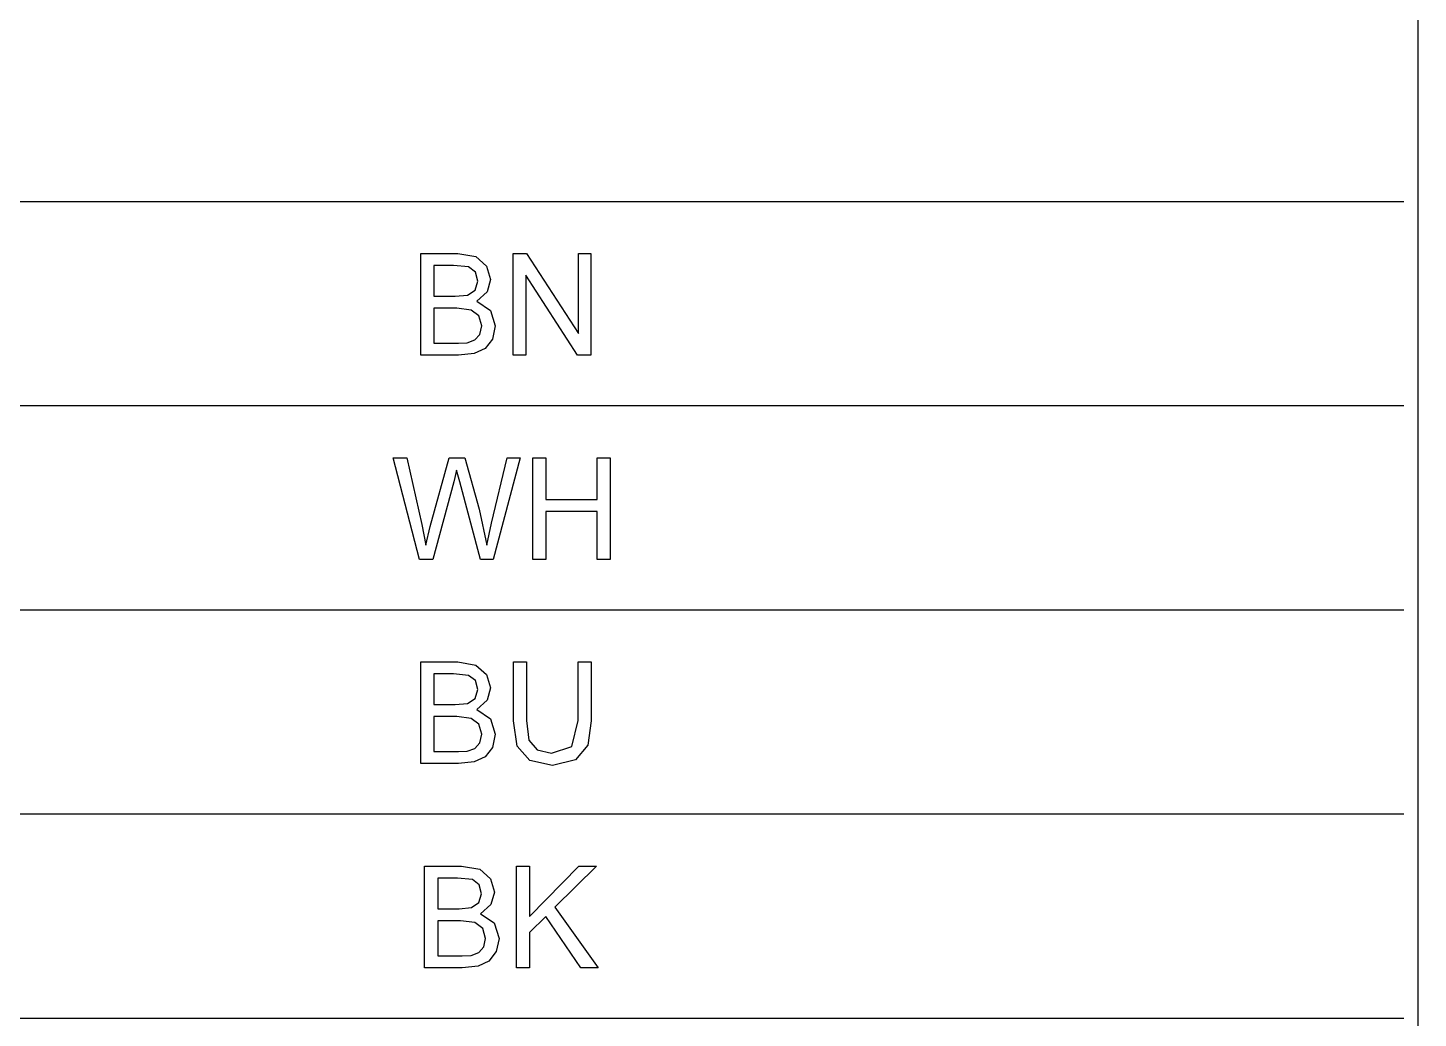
# Model space of a CAD drawing. Extents: x 22 to 299, y 7 to 289.
# Drawn here: x 174.39 to 202, y 105.1 to 124.77 of the extents above; entities that cross this region are included whole.
import ezdxf

# ---------------------------------------------------------------- set-up
doc = ezdxf.new("R2010")
doc.units = 0

msp = doc.modelspace()

# ---------------------------------------------------------------- linework, layer by layer
at = {"layer": '1'}
for p, q in [((201.999757, 15.430113), (201.999757, 276.499204)), ((165.884, 121.324), (201.71309, 121.324)), ((165.884, 117.269), (201.71309, 117.269)), ((165.884, 113.214), (201.71309, 113.214)), ((165.884, 109.16), (201.71309, 109.16)), ((165.884, 105.105), (201.71309, 105.105))]:
    msp.add_line(p, q, dxfattribs=at)
at = {"layer": 'Layer 1'}
for p, q in [((182.197504, 118.269), (182.197504, 120.289202)), ((182.197504, 120.289202), (182.932686, 120.289202)), ((182.932686, 120.289202), (183.292257, 120.22719)), ((183.292257, 120.22719), (183.504791, 120.038399)), ((184.03147, 118.269), (184.03147, 120.289202)), ((184.03147, 120.289202), (184.297472, 120.289202)), ((184.297472, 120.289202), (185.326726, 118.703082)), ((185.326726, 118.703082), (185.326726, 120.289202)), ((185.326726, 120.289202), (185.575352, 120.289202)), ((185.575352, 120.289202), (185.575352, 118.269)), ((182.848474, 120.050801), (182.456823, 120.050801)), ((182.456823, 120.050801), (182.456823, 119.440331)), ((183.146557, 120.021863), (182.848474, 120.050801)), ((183.280226, 119.917132), (183.146557, 120.021863)), ((183.327011, 119.740743), (183.280226, 119.917132)), ((183.504791, 120.038399), (183.582319, 119.772438)), ((185.309349, 118.269), (184.280095, 119.856498)), ((184.280095, 119.856498), (184.280095, 118.269)), ((183.127843, 119.463758), (183.276216, 119.564354)), ((183.276216, 119.564354), (183.327011, 119.740743)), ((183.582319, 119.772438), (183.514148, 119.528525)), ((182.456823, 119.440331), (182.880555, 119.440331)), ((182.880555, 119.440331), (183.127843, 119.463758)), ((183.514148, 119.528525), (183.308297, 119.343869)), ((183.308297, 119.343869), (183.580983, 119.16059)), ((182.909962, 119.201931), (182.456823, 119.201931)), ((182.456823, 119.201931), (182.456823, 118.5074)), ((183.196015, 119.16748), (182.909962, 119.201931)), ((183.352408, 119.050347), (183.196015, 119.16748)), ((183.408549, 118.854666), (183.352408, 119.050347)), ((183.580983, 119.16059), (183.677225, 118.854666)), ((183.369785, 118.683789), (183.408549, 118.854666)), ((183.677225, 118.854666), (183.61841, 118.590083)), ((182.456823, 118.5074), (182.944716, 118.5074)), ((182.944716, 118.5074), (183.12116, 118.517047)), ((183.12116, 118.517047), (183.27087, 118.572168)), ((183.27087, 118.572168), (183.369785, 118.683789)), ((183.61841, 118.590083), (183.475384, 118.40267)), ((182.944716, 118.269), (182.197504, 118.269)), ((183.260176, 118.302073), (182.944716, 118.269)), ((183.475384, 118.40267), (183.260176, 118.302073)), ((184.280095, 118.269), (184.03147, 118.269)), ((185.575352, 118.269), (185.309349, 118.269)), ((182.171391, 114.214), (181.651417, 116.234202)), ((181.651417, 116.234202), (181.917419, 116.234202)), ((181.917419, 116.234202), (182.215502, 114.909908)), ((182.386599, 114.869945), (182.759537, 116.234202)), ((182.759537, 116.234202), (183.072323, 116.234202)), ((183.072323, 116.234202), (183.353029, 115.211698)), ((183.602991, 114.936091), (183.91043, 116.234202)), ((184.171086, 116.234202), (183.633735, 114.214)), ((183.91043, 116.234202), (184.171086, 116.234202)), ((184.421465, 114.214), (184.421465, 116.234202)), ((184.421465, 116.234202), (184.680783, 116.234202)), ((184.680783, 116.234202), (184.680783, 115.404624)), ((185.699344, 115.404624), (185.699344, 116.234202)), ((185.699344, 116.234202), (185.958663, 116.234202)), ((185.958663, 116.234202), (185.958663, 114.214)), ((182.909247, 115.990289), (182.851769, 115.753267)), ((182.970734, 115.753267), (182.909247, 115.990289)), ((182.851769, 115.753267), (182.436057, 114.214)), ((183.383773, 114.214), (182.970734, 115.753267)), ((184.680783, 115.404624), (185.699344, 115.404624)), ((183.353029, 115.211698), (183.505412, 114.496498)), ((185.699344, 115.166223), (184.680783, 115.166223)), ((184.680783, 115.166223), (184.680783, 114.214)), ((185.699344, 114.214), (185.699344, 115.166223)), ((182.215502, 114.909908), (182.298377, 114.496498)), ((182.298377, 114.496498), (182.386599, 114.869945)), ((183.505412, 114.496498), (183.602991, 114.936091)), ((182.436057, 114.214), (182.171391, 114.214)), ((183.633735, 114.214), (183.383773, 114.214)), ((184.680783, 114.214), (184.421465, 114.214)), ((185.958663, 114.214), (185.699344, 114.214)), ((182.197504, 110.16), (182.197504, 112.180202)), ((182.197504, 112.180202), (182.932686, 112.180202)), ((182.932686, 112.180202), (183.292257, 112.11819)), ((183.292257, 112.11819), (183.504791, 111.929399)), ((184.038153, 111.013005), (184.038153, 112.180202)), ((184.038153, 112.180202), (184.297472, 112.180202)), ((184.297472, 112.180202), (184.297472, 111.014383)), ((185.320043, 112.180202), (185.579362, 112.180202)), ((185.320043, 111.014383), (185.320043, 112.180202)), ((185.579362, 112.180202), (185.579362, 111.013005)), ((182.848474, 111.941801), (182.456823, 111.941801)), ((182.456823, 111.941801), (182.456823, 111.331331)), ((183.146557, 111.912863), (182.848474, 111.941801)), ((183.280226, 111.808132), (183.146557, 111.912863)), ((183.327011, 111.631743), (183.280226, 111.808132)), ((183.504791, 111.929399), (183.582319, 111.663438)), ((183.276216, 111.455354), (183.327011, 111.631743)), ((183.582319, 111.663438), (183.514148, 111.419525)), ((182.456823, 111.331331), (182.880555, 111.331331)), ((182.880555, 111.331331), (183.127843, 111.354758)), ((183.127843, 111.354758), (183.276216, 111.455354)), ((183.514148, 111.419525), (183.308297, 111.234869)), ((182.909962, 111.092931), (182.456823, 111.092931)), ((182.456823, 111.092931), (182.456823, 110.3984)), ((183.196015, 111.05848), (182.909962, 111.092931)), ((183.352408, 110.941347), (183.196015, 111.05848)), ((183.308297, 111.234869), (183.580983, 111.05159)), ((183.580983, 111.05159), (183.677225, 110.745666)), ((184.113008, 110.505887), (184.038153, 111.013005)), ((184.297472, 111.014383), (184.344256, 110.625776)), ((185.198404, 110.500375), (185.320043, 111.014383)), ((185.579362, 111.013005), (185.512527, 110.529314)), ((183.408549, 110.745666), (183.352408, 110.941347)), ((183.369785, 110.574789), (183.408549, 110.745666)), ((183.677225, 110.745666), (183.61841, 110.481083)), ((183.12116, 110.408047), (183.27087, 110.463168)), ((183.27087, 110.463168), (183.369785, 110.574789)), ((183.61841, 110.481083), (183.475384, 110.29367)), ((184.36297, 110.22339), (184.113008, 110.505887)), ((184.344256, 110.625776), (184.507333, 110.434229)), ((184.507333, 110.434229), (184.790712, 110.366705)), ((184.790712, 110.366705), (185.198404, 110.500375)), ((185.512527, 110.529314), (185.270585, 110.23717)), ((182.944716, 110.16), (182.197504, 110.16)), ((182.456823, 110.3984), (182.944716, 110.3984)), ((182.944716, 110.3984), (183.12116, 110.408047)), ((183.260176, 110.193073), (182.944716, 110.16)), ((183.475384, 110.29367), (183.260176, 110.193073)), ((184.813436, 110.125549), (184.36297, 110.22339)), ((185.270585, 110.23717), (184.813436, 110.125549)), ((182.273504, 106.105), (182.273504, 108.125202)), ((182.273504, 108.125202), (183.008686, 108.125202)), ((183.008686, 108.125202), (183.368257, 108.06319)), ((183.368257, 108.06319), (183.580791, 107.874399)), ((184.09945, 106.105), (184.09945, 108.125202)), ((184.09945, 108.125202), (184.358768, 108.125202)), ((184.358768, 108.125202), (184.358768, 107.123369)), ((184.358768, 107.123369), (185.331882, 108.125202)), ((185.683432, 108.125202), (184.861365, 107.306648)), ((185.331882, 108.125202), (185.683432, 108.125202)), ((182.924474, 107.886801), (182.532823, 107.886801)), ((182.532823, 107.886801), (182.532823, 107.276331)), ((183.222557, 107.857863), (182.924474, 107.886801)), ((183.356226, 107.753132), (183.222557, 107.857863)), ((183.403011, 107.576743), (183.356226, 107.753132)), ((183.580791, 107.874399), (183.658319, 107.608438)), ((183.203843, 107.299758), (183.352216, 107.400354)), ((183.352216, 107.400354), (183.403011, 107.576743)), ((183.658319, 107.608438), (183.590148, 107.364525)), ((182.532823, 107.276331), (182.956555, 107.276331)), ((182.956555, 107.276331), (183.203843, 107.299758)), ((183.590148, 107.364525), (183.384297, 107.179869)), ((183.384297, 107.179869), (183.656983, 106.99659)), ((184.679575, 107.127503), (184.358768, 106.805043)), ((185.377329, 106.105), (184.679575, 107.127503)), ((184.861365, 107.306648), (185.719523, 106.105)), ((182.985962, 107.037931), (182.532823, 107.037931)), ((182.532823, 107.037931), (182.532823, 106.3434)), ((183.272015, 107.00348), (182.985962, 107.037931)), ((183.428408, 106.886347), (183.272015, 107.00348)), ((183.484549, 106.690666), (183.428408, 106.886347)), ((183.656983, 106.99659), (183.753225, 106.690666)), ((183.445785, 106.519789), (183.484549, 106.690666)), ((183.753225, 106.690666), (183.69441, 106.426083)), ((184.358768, 106.805043), (184.358768, 106.105)), ((182.532823, 106.3434), (183.020716, 106.3434)), ((183.020716, 106.3434), (183.19716, 106.353047)), ((183.19716, 106.353047), (183.34687, 106.408168)), ((183.34687, 106.408168), (183.445785, 106.519789)), ((183.69441, 106.426083), (183.551384, 106.23867)), ((183.020716, 106.105), (182.273504, 106.105)), ((183.336176, 106.138073), (183.020716, 106.105)), ((183.551384, 106.23867), (183.336176, 106.138073)), ((184.358768, 106.105), (184.09945, 106.105)), ((185.719523, 106.105), (185.377329, 106.105))]:
    msp.add_line(p, q, dxfattribs=at)

doc.saveas('drawing.dxf')
